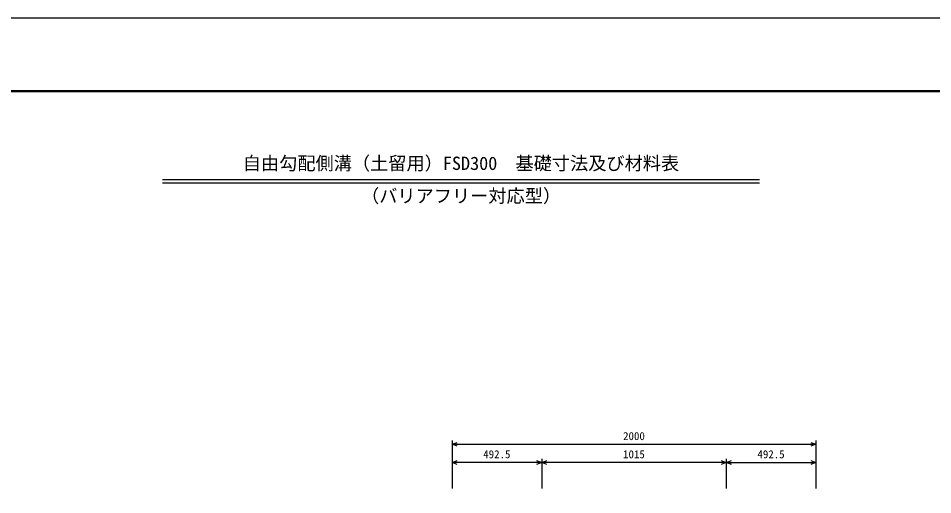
# Model space of a CAD drawing. Units: millimetres, scale not verified. Extents: x -16800 to 16800, y -5940 to 5940.
# Drawn here: x -10834 to -5807, y 3322 to 5940 of the extents above; entities that cross this region are included whole.
import ezdxf
from ezdxf.enums import TextEntityAlignment as Align

# ---------------------------------------------------------------- set-up
doc = ezdxf.new("R2010")
doc.units = ezdxf.units.MM
doc.header["$LTSCALE"] = 20
for name, color, linetype, lineweight in [('0-0_DIM', 7, 'Continuous', 25), ('0-1_Defpoints', 5, 'Continuous', 25), ('0-6_TXT', 7, 'Continuous', 25), ('0-7_WAKU', 3, 'Continuous', 25)]:
    doc.layers.add(name, color=color, linetype=linetype, lineweight=lineweight)
doc.styles.add('ＭＳ ゴシック', font='')
doc.styles.get('ＭＳ ゴシック').set_extended_font_data('MS Gothic')

msp = doc.modelspace()

# ---------------------------------------------------------------- linework, layer by layer
at = {"layer": '0-0_DIM'}
for p, q in [((-8449.36, 3618.73), (-8449.36, 3354.98)), ((-8449.36, 3598.73), (-6449.36, 3598.73)), ((-6449.36, 3618.73), (-6449.36, 3354.98)), ((-7956.86, 3498.73), (-8449.36, 3498.73)), ((-7956.86, 3518.73), (-7956.86, 3354.98)), ((-6941.86, 3498.73), (-7956.86, 3498.73)), ((-6941.86, 3518.73), (-6941.86, 3354.98)), ((-6941.86, 3498.73), (-6449.36, 3498.73))]:
    msp.add_line(p, q, dxfattribs=at)
for points in [[(-8421.17, 3588.47), (-8449.36, 3598.73), (-8421.17, 3608.99)], [(-6477.55, 3608.99), (-6449.36, 3598.73), (-6477.55, 3588.47)], [(-8421.17, 3488.47), (-8449.36, 3498.73), (-8421.17, 3508.99)], [(-7985.05, 3508.99), (-7956.86, 3498.73), (-7985.05, 3488.47)], [(-7928.67, 3488.47), (-7956.86, 3498.73), (-7928.67, 3508.99)], [(-6970.05, 3508.99), (-6941.86, 3498.73), (-6970.05, 3488.47)], [(-6913.67, 3488.47), (-6941.86, 3498.73), (-6913.67, 3508.99)], [(-6477.55, 3508.99), (-6449.36, 3498.73), (-6477.55, 3488.47)]]:
    msp.add_lwpolyline(points, dxfattribs=at)
at = {"layer": '0-1_Defpoints'}
msp.add_lwpolyline([(-16800, -5940), (0, -5940), (0, 5940), (-16800, 5940)], close=True, dxfattribs=at)
at = {"layer": '0-6_TXT'}
for p, q in [((-10040.75, 5054.39), (-6759.25, 5054.39)), ((-10040.75, 5035.19), (-6759.25, 5035.19))]:
    msp.add_line(p, q, dxfattribs=at)
at = {"layer": '0-7_WAKU', "lineweight": 50}
msp.add_lwpolyline([(-16400, -5540), (-400, -5540), (-400, 5540), (-16400, 5540)], close=True, dxfattribs=at)

# ---------------------------------------------------------------- texts
at = {"layer": '0-0_DIM', "style": 'ＭＳ ゴシック'}
for s, p in [('2000', (-7509.36, 3608.73)), ('492.5', (-8278.11, 3508.73)), ('1015', (-7509.36, 3508.73)), ('492.5', (-6770.61, 3508.73))]:
    msp.add_text(s, height=43.99, dxfattribs=at).set_placement(p, align=Align.BOTTOM_LEFT)
at = {"layer": '0-6_TXT', "style": 'ＭＳ ゴシック'}
for s, p in [('自由勾配側溝（土留用）FSD300\u3000基礎寸法及び材料表', (-9600, 5084.39)), ('（バリアフリー対応型）', (-8950, 4905.19))]:
    msp.add_text(s, height=73.31, dxfattribs=at).set_placement(p, align=Align.BOTTOM_LEFT)

doc.saveas('drawing.dxf')
